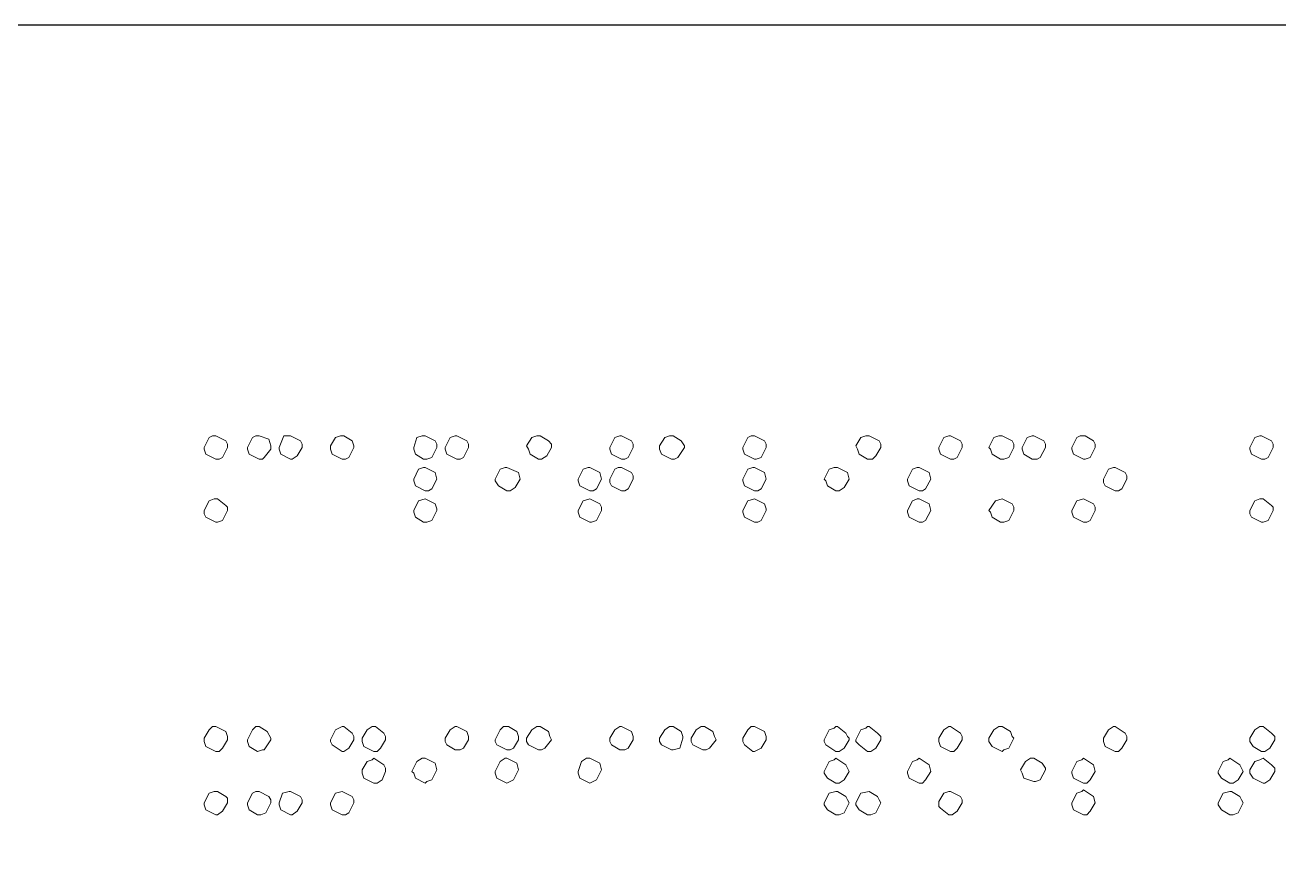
# Model space of a CAD drawing. Header units: millimetres. Extents: x 4903 to 8718, y 642 to 2401.
# Drawn here: x 8507.7 to 8622.2, y 864.5 to 939.3 of the extents above; entities that cross this region are included whole.
import ezdxf

# ---------------------------------------------------------------- set-up
doc = ezdxf.new("R2010")
doc.units = ezdxf.units.MM

msp = doc.modelspace()

# ---------------------------------------------------------------- linework, layer by layer
msp.add_lwpolyline([(8297.74, 929.3), (8297.74, 652.3, 0.414214), (8307.74, 642.3), (8707.74, 642.3, 0.414214), (8717.74, 652.3), (8717.74, 929.3, 0.414214), (8707.74, 939.3), (8307.74, 939.3, 0.414214)], format="xyb", close=True)
at = {"color": 139, "lineweight": 0}
for points in [[(8525.15, 901.78), (8524.85, 901.78), (8524.54, 901.63), (8524.09, 900.72), (8524.09, 900.57), (8524.24, 900.11), (8525.15, 899.66), (8525.15, 899.66), (8525.45, 899.66), (8525.76, 899.81), (8526.21, 900.72), (8526.21, 901.02), (8526.06, 901.33)], [(8529.09, 901.78), (8528.79, 901.78), (8528.49, 901.63), (8528.03, 900.72), (8528.03, 900.57), (8528.18, 900.11), (8529.09, 899.66), (8529.4, 899.66), (8529.55, 899.81), (8530.16, 900.57), (8530.16, 900.87), (8530, 901.48)], [(8531.98, 901.78), (8531.83, 901.78), (8531.37, 901.78), (8530.92, 900.72), (8530.92, 900.57), (8531.07, 900.11), (8531.98, 899.66), (8532.13, 899.66), (8532.58, 899.96), (8533.04, 900.72), (8533.04, 901.02), (8532.89, 901.33)], [(8536.68, 901.78), (8536.83, 901.78), (8537.59, 901.33), (8537.74, 900.87), (8537.74, 900.72), (8537.29, 899.81), (8536.98, 899.66), (8536.83, 899.66), (8536.83, 899.66), (8536.68, 899.66), (8535.77, 900.11), (8535.62, 900.57), (8535.62, 900.72), (8535.62, 900.72), (8535.62, 900.87), (8536.07, 901.63), (8536.53, 901.78), (8536.68, 901.78), (8536.68, 901.78), (8536.68, 901.78)], [(8544.27, 901.78), (8544.27, 901.78), (8543.97, 901.78), (8543.51, 901.63), (8543.21, 900.72), (8543.21, 900.57), (8543.36, 900.11), (8544.12, 899.66), (8544.42, 899.66), (8544.88, 899.81), (8545.33, 900.72), (8545.33, 900.72), (8545.33, 901.02), (8545.18, 901.33)], [(8547.15, 901.78), (8547, 901.78), (8546.54, 901.63), (8546.09, 900.72), (8546.09, 900.57), (8546.24, 900.11), (8547.15, 899.66), (8547.15, 899.66), (8547.46, 899.66), (8547.76, 899.81), (8548.21, 900.72), (8548.21, 901.02), (8548.06, 901.33)], [(8554.74, 901.78), (8554.44, 901.78), (8553.98, 901.63), (8553.52, 900.87), (8553.68, 900.57), (8553.83, 900.11), (8554.59, 899.66), (8554.74, 899.66), (8554.89, 899.66), (8555.35, 899.96), (8555.8, 900.72), (8555.8, 901.02), (8555.5, 901.33)], [(8562.17, 901.78), (8562.02, 901.78), (8561.57, 901.63), (8561.11, 900.72), (8561.11, 900.57), (8561.26, 900.11), (8562.17, 899.66), (8562.33, 899.66), (8562.48, 899.66), (8562.78, 899.81), (8563.24, 900.72), (8563.24, 901.02), (8563.08, 901.33)], [(8566.73, 901.78), (8566.88, 901.78), (8567.64, 901.33), (8567.94, 900.87), (8567.94, 900.72), (8567.33, 899.81), (8567.03, 899.66), (8566.88, 899.66), (8566.88, 899.66), (8566.73, 899.66), (8565.82, 900.11), (8565.66, 900.57), (8565.66, 900.72), (8565.66, 900.72), (8565.66, 900.87), (8566.12, 901.63), (8566.57, 901.78), (8566.73, 901.78), (8566.73, 901.78), (8566.73, 901.78)], [(8574.31, 901.78), (8574.31, 901.78), (8574.01, 901.78), (8573.71, 901.63), (8573.25, 900.72), (8573.25, 900.57), (8573.4, 900.11), (8574.31, 899.66), (8574.47, 899.66), (8574.92, 899.81), (8575.38, 900.72), (8575.38, 900.72), (8575.38, 901.02), (8575.22, 901.33)], [(8584.78, 901.78), (8584.48, 901.78), (8584.03, 901.63), (8583.57, 900.87), (8583.72, 900.57), (8583.87, 900.11), (8584.63, 899.66), (8584.78, 899.66), (8585.09, 899.66), (8585.39, 899.96), (8585.85, 900.72), (8585.85, 901.02), (8585.69, 901.33)], [(8592.22, 901.78), (8592.07, 901.78), (8591.61, 901.63), (8591.16, 900.72), (8591.16, 900.57), (8591.31, 900.11), (8592.22, 899.66), (8592.37, 899.66), (8592.52, 899.66), (8592.83, 899.81), (8593.28, 900.72), (8593.28, 901.02), (8593.13, 901.33)], [(8596.92, 901.78), (8596.77, 901.78), (8596.62, 901.78), (8596.16, 901.63), (8595.71, 900.72), (8595.86, 900.57), (8596.01, 900.11), (8596.77, 899.66), (8597.08, 899.66), (8597.53, 899.81), (8597.99, 900.72), (8597.99, 900.72), (8597.99, 901.02), (8597.83, 901.33)], [(8599.81, 901.78), (8599.65, 901.78), (8599.2, 901.63), (8598.74, 900.72), (8598.74, 900.57), (8598.9, 900.11), (8599.65, 899.66), (8599.81, 899.66), (8600.11, 899.66), (8600.41, 899.81), (8600.87, 900.72), (8600.87, 901.02), (8600.72, 901.33)], [(8604.51, 901.78), (8604.36, 901.78), (8604.06, 901.78), (8603.75, 901.63), (8603.3, 900.72), (8603.3, 900.57), (8603.45, 900.11), (8604.36, 899.66), (8604.51, 899.66), (8604.97, 899.81), (8605.42, 900.72), (8605.42, 900.72), (8605.42, 901.02), (8605.27, 901.33)], [(8620.6, 901.78), (8620.44, 901.78), (8619.99, 901.63), (8619.53, 900.72), (8619.53, 900.57), (8619.68, 900.11), (8620.6, 899.66), (8620.6, 899.66), (8620.9, 899.66), (8621.2, 899.81), (8621.66, 900.72), (8621.66, 901.02), (8621.51, 901.33)], [(8544.27, 898.9), (8544.12, 898.9), (8543.66, 898.75), (8543.21, 897.84), (8543.21, 897.68), (8543.36, 897.23), (8544.27, 896.77), (8544.57, 896.77), (8544.88, 896.93), (8545.33, 897.84), (8545.18, 898.44)], [(8551.7, 898.9), (8551.55, 898.9), (8551.1, 898.75), (8550.64, 897.84), (8550.64, 897.68), (8550.95, 897.23), (8551.7, 896.77), (8552.01, 896.77), (8552.46, 897.08), (8552.92, 897.84), (8552.77, 898.44)], [(8559.29, 898.9), (8559.14, 898.9), (8558.68, 898.75), (8558.23, 897.84), (8558.23, 897.68), (8558.38, 897.23), (8559.29, 896.77), (8559.59, 896.77), (8559.9, 896.93), (8560.35, 897.84), (8560.2, 898.44)], [(8562.17, 898.9), (8561.87, 898.9), (8561.57, 898.75), (8561.11, 897.84), (8561.11, 897.84), (8561.11, 897.53), (8561.26, 897.23), (8562.17, 896.77), (8562.48, 896.77), (8562.78, 896.93), (8563.24, 897.84), (8563.24, 898.14), (8563.08, 898.44)], [(8574.31, 898.9), (8574.16, 898.9), (8573.71, 898.75), (8573.25, 897.84), (8573.25, 897.68), (8573.4, 897.23), (8574.31, 896.77), (8574.62, 896.77), (8574.92, 896.93), (8575.38, 897.84), (8575.22, 898.44)], [(8581.9, 898.9), (8581.6, 898.9), (8581.14, 898.75), (8580.69, 897.84), (8580.84, 897.68), (8580.99, 897.23), (8581.75, 896.77), (8582.05, 896.77), (8582.51, 897.08), (8582.96, 897.84), (8582.81, 898.44)], [(8589.34, 898.9), (8589.18, 898.9), (8588.73, 898.75), (8588.27, 897.84), (8588.27, 897.68), (8588.43, 897.23), (8589.34, 896.77), (8589.64, 896.77), (8589.94, 896.93), (8590.4, 897.84), (8590.25, 898.44)], [(8607.24, 898.9), (8607.09, 898.9), (8606.63, 898.75), (8606.18, 897.84), (8606.18, 897.84), (8606.18, 897.53), (8606.33, 897.23), (8607.24, 896.77), (8607.55, 896.77), (8607.85, 896.93), (8608.3, 897.84), (8608.3, 898.14), (8608.15, 898.44)], [(8525.3, 896.02), (8525, 896.02), (8524.54, 895.86), (8524.09, 894.95), (8524.09, 894.65), (8524.24, 894.35), (8525.15, 893.89), (8525.3, 893.89), (8525.76, 894.04), (8526.21, 894.95), (8526.21, 895.26), (8526.06, 895.41)], [(8544.27, 896.02), (8544.27, 896.02), (8543.66, 895.86), (8543.21, 894.95), (8543.21, 894.8), (8543.36, 894.35), (8544.12, 893.89), (8544.42, 893.89), (8544.88, 894.04), (8545.33, 894.95), (8545.33, 895.11), (8545.18, 895.56)], [(8559.29, 896.02), (8559.29, 896.02), (8558.68, 895.86), (8558.23, 894.95), (8558.23, 894.8), (8558.38, 894.35), (8559.29, 893.89), (8559.44, 893.89), (8559.9, 894.04), (8560.35, 894.95), (8560.35, 894.95), (8560.35, 895.26), (8560.2, 895.56)], [(8574.31, 896.02), (8574.31, 896.02), (8573.71, 895.86), (8573.25, 894.95), (8573.25, 894.8), (8573.4, 894.35), (8574.31, 893.89), (8574.62, 893.89), (8574.92, 894.04), (8575.38, 894.95), (8575.38, 895.11), (8575.22, 895.56)], [(8589.34, 896.02), (8589.18, 896.02), (8588.73, 895.86), (8588.27, 894.95), (8588.27, 894.8), (8588.43, 894.35), (8589.34, 893.89), (8589.64, 893.89), (8589.94, 894.04), (8590.4, 894.95), (8590.25, 895.56)], [(8596.92, 896.02), (8596.92, 896.02), (8596.32, 895.86), (8595.71, 894.95), (8595.86, 894.8), (8596.01, 894.35), (8596.77, 893.89), (8597.08, 893.89), (8597.53, 894.04), (8597.99, 894.95), (8597.99, 894.95), (8597.99, 895.26), (8597.83, 895.56)], [(8604.36, 896.02), (8604.36, 896.02), (8603.75, 895.86), (8603.3, 894.95), (8603.3, 894.8), (8603.45, 894.35), (8604.36, 893.89), (8604.66, 893.89), (8604.97, 894.04), (8605.42, 894.95), (8605.42, 894.95), (8605.42, 895.26), (8605.27, 895.56)], [(8620.75, 896.02), (8620.44, 896.02), (8619.99, 895.86), (8619.53, 894.95), (8619.53, 894.65), (8619.68, 894.35), (8620.6, 893.89), (8620.75, 893.89), (8621.2, 894.04), (8621.66, 894.95), (8621.66, 895.26), (8621.51, 895.41)], [(8525.15, 875.23), (8524.85, 875.23), (8524.54, 874.92), (8524.09, 874.16), (8524.09, 873.86), (8524.24, 873.41), (8525.15, 872.95), (8525.15, 872.95), (8525.45, 872.95), (8525.76, 873.25), (8526.21, 874.01), (8526.21, 874.32), (8526.06, 874.77)], [(8529.09, 875.23), (8528.79, 875.23), (8528.49, 874.92), (8528.03, 874.01), (8528.03, 873.86), (8528.18, 873.41), (8528.94, 872.95), (8529.4, 873.1), (8529.55, 873.1), (8530.16, 874.01), (8530.16, 874.16), (8529.85, 874.77)], [(8536.83, 875.23), (8536.68, 875.23), (8536.38, 875.08), (8536.07, 874.92), (8535.62, 874.01), (8535.62, 873.86), (8535.77, 873.56), (8536.68, 872.95), (8536.83, 872.95), (8537.29, 873.25), (8537.74, 874.01), (8537.74, 874.16), (8537.74, 874.32), (8537.59, 874.62)], [(8539.72, 875.23), (8539.41, 875.23), (8538.96, 874.92), (8538.5, 874.16), (8538.5, 873.86), (8538.65, 873.41), (8539.56, 872.95), (8539.72, 872.95), (8539.87, 872.95), (8540.17, 873.25), (8540.63, 874.01), (8540.63, 874.32), (8540.47, 874.62)], [(8547.15, 875.23), (8547, 875.23), (8546.54, 874.92), (8546.09, 874.16), (8546.09, 873.86), (8546.24, 873.56), (8547, 873.1), (8547.15, 873.1), (8547.46, 873.1), (8547.76, 873.25), (8548.21, 874.01), (8548.21, 874.32), (8548.06, 874.77)], [(8551.86, 875.23), (8551.7, 875.23), (8551.4, 875.23), (8551.1, 874.92), (8550.64, 874.01), (8550.64, 873.86), (8550.79, 873.56), (8551.7, 873.1), (8552.01, 873.1), (8552.31, 873.25), (8552.77, 874.01), (8552.77, 874.16), (8552.77, 874.32), (8552.61, 874.77)], [(8554.74, 875.23), (8554.44, 875.23), (8553.98, 874.92), (8553.52, 874.16), (8553.52, 873.86), (8553.68, 873.56), (8554.59, 873.1), (8554.74, 873.1), (8554.89, 873.1), (8555.19, 873.25), (8555.8, 874.01), (8555.65, 874.32), (8555.5, 874.77)], [(8562.17, 875.23), (8562.02, 875.23), (8561.57, 874.92), (8561.11, 874.16), (8561.11, 873.86), (8561.26, 873.56), (8562.02, 873.1), (8562.17, 873.1), (8562.48, 873.1), (8562.78, 873.25), (8563.24, 874.01), (8563.24, 874.32), (8563.08, 874.77)], [(8566.88, 875.23), (8566.57, 875.23), (8566.12, 874.92), (8565.66, 874.16), (8565.66, 873.86), (8565.82, 873.56), (8566.73, 873.1), (8566.88, 873.1), (8567.49, 873.25), (8567.79, 874.16), (8567.79, 874.32), (8567.64, 874.77)], [(8569.76, 875.23), (8569.46, 875.23), (8569, 874.92), (8568.55, 874.16), (8568.55, 873.86), (8568.7, 873.56), (8569.61, 873.1), (8569.76, 873.1), (8569.91, 873.1), (8570.22, 873.25), (8570.82, 874.01), (8570.67, 874.32), (8570.52, 874.77)], [(8574.16, 875.23), (8574.31, 875.23), (8575.22, 874.77), (8575.38, 874.32), (8575.38, 874.01), (8574.92, 873.25), (8574.62, 873.1), (8574.31, 872.95), (8574.31, 872.95), (8574.16, 872.95), (8573.4, 873.56), (8573.25, 873.86), (8573.25, 874.01), (8573.25, 874.01), (8573.25, 874.16), (8573.71, 874.92), (8574.01, 875.23), (8574.16, 875.23), (8574.16, 875.23), (8574.16, 875.23)], [(8581.9, 875.23), (8581.75, 875.23), (8581.6, 875.08), (8581.14, 874.92), (8580.69, 874.01), (8580.69, 873.86), (8580.84, 873.56), (8581.75, 872.95), (8582.05, 872.95), (8582.51, 873.25), (8582.96, 874.01), (8582.96, 874.16), (8582.81, 874.32), (8582.66, 874.62)], [(8584.78, 875.23), (8584.63, 875.23), (8584.48, 875.08), (8584.03, 874.92), (8583.57, 874.01), (8583.57, 873.86), (8583.87, 873.56), (8584.63, 872.95), (8584.94, 872.95), (8585.39, 873.25), (8585.85, 874.01), (8585.85, 874.16), (8585.85, 874.32), (8585.54, 874.62)], [(8592.22, 875.23), (8592.07, 875.23), (8591.61, 874.92), (8591.16, 874.16), (8591.16, 873.86), (8591.31, 873.41), (8592.22, 872.95), (8592.22, 872.95), (8592.52, 872.95), (8592.83, 873.25), (8593.28, 874.01), (8593.28, 874.32), (8593.13, 874.62)], [(8596.92, 875.23), (8596.62, 875.23), (8596.16, 874.92), (8595.71, 874.16), (8595.71, 873.86), (8596.01, 873.41), (8596.92, 872.95), (8597.08, 873.1), (8597.53, 873.25), (8597.99, 874.16), (8597.83, 874.32), (8597.68, 874.77)], [(8607.24, 875.23), (8607.09, 875.23), (8606.63, 874.92), (8606.18, 874.16), (8606.18, 873.86), (8606.33, 873.41), (8607.24, 872.95), (8607.39, 872.95), (8607.55, 872.95), (8607.85, 873.25), (8608.3, 874.01), (8608.3, 874.32), (8608.15, 874.62)], [(8620.75, 875.23), (8620.44, 875.23), (8619.99, 874.92), (8619.53, 874.16), (8619.53, 873.86), (8619.84, 873.41), (8620.6, 872.95), (8620.75, 872.95), (8620.9, 872.95), (8621.35, 873.25), (8621.81, 874.01), (8621.81, 874.32), (8621.51, 874.62)], [(8539.56, 872.34), (8539.41, 872.19), (8538.96, 872.04), (8538.5, 871.28), (8538.5, 871.13), (8538.5, 870.98), (8538.65, 870.52), (8539.56, 870.07), (8539.87, 870.07), (8540.32, 870.37), (8540.63, 871.13), (8540.63, 871.43), (8540.47, 871.74)], [(8544.27, 872.34), (8543.97, 872.34), (8543.51, 872.04), (8543.05, 871.13), (8543.21, 870.98), (8543.36, 870.52), (8544.27, 870.07), (8544.42, 870.22), (8544.88, 870.37), (8545.33, 871.28), (8545.18, 871.89)], [(8551.7, 872.34), (8551.55, 872.34), (8551.1, 872.04), (8550.64, 871.13), (8550.64, 870.98), (8550.79, 870.52), (8551.7, 870.07), (8552.01, 870.22), (8552.31, 870.37), (8552.77, 871.28), (8552.61, 871.89)], [(8559.29, 872.34), (8558.99, 872.34), (8558.53, 872.04), (8558.23, 871.13), (8558.23, 870.98), (8558.38, 870.52), (8559.29, 870.07), (8559.59, 870.22), (8559.9, 870.37), (8560.35, 871.28), (8560.2, 871.89)], [(8581.75, 872.34), (8581.6, 872.19), (8581.14, 872.04), (8580.69, 871.13), (8580.69, 870.98), (8580.99, 870.52), (8581.75, 870.07), (8582.05, 870.07), (8582.51, 870.37), (8582.96, 871.13), (8582.66, 871.74)], [(8589.34, 872.34), (8589.18, 872.19), (8588.73, 872.04), (8588.27, 871.13), (8588.27, 870.98), (8588.43, 870.52), (8589.34, 870.07), (8589.64, 870.07), (8589.94, 870.37), (8590.4, 871.13), (8590.25, 871.74)], [(8599.81, 872.34), (8599.5, 872.34), (8599.05, 872.04), (8598.59, 871.28), (8598.59, 871.28), (8598.74, 870.98), (8598.9, 870.52), (8599.81, 870.22), (8599.96, 870.22), (8600.41, 870.37), (8600.87, 871.28), (8600.87, 871.43), (8600.57, 871.89)], [(8604.36, 872.34), (8604.21, 872.19), (8603.75, 872.04), (8603.3, 871.13), (8603.3, 870.98), (8603.45, 870.52), (8604.36, 870.07), (8604.66, 870.07), (8604.97, 870.37), (8605.42, 871.13), (8605.27, 871.74)], [(8617.71, 872.34), (8617.56, 872.19), (8617.11, 872.04), (8616.65, 871.13), (8616.65, 870.98), (8616.95, 870.52), (8617.71, 870.07), (8618.02, 870.07), (8618.47, 870.37), (8618.93, 871.13), (8618.62, 871.74)], [(8620.75, 872.34), (8620.44, 872.19), (8619.99, 872.04), (8619.53, 871.28), (8619.53, 871.13), (8619.53, 870.98), (8619.84, 870.52), (8620.75, 870.07), (8620.9, 870.07), (8621.35, 870.37), (8621.81, 871.13), (8621.81, 871.43), (8621.51, 871.74)], [(8525.3, 869.31), (8525, 869.31), (8524.54, 869.16), (8524.09, 868.25), (8524.09, 868.09), (8524.24, 867.64), (8525.15, 867.18), (8525.3, 867.18), (8525.76, 867.49), (8526.21, 868.25), (8526.21, 868.7), (8526.06, 868.85)], [(8529.09, 869.31), (8528.94, 869.31), (8528.79, 869.31), (8528.49, 869.16), (8528.03, 868.25), (8528.03, 868.09), (8528.18, 867.64), (8528.94, 867.18), (8529.09, 867.18), (8529.25, 867.18), (8529.7, 867.34), (8530.16, 868.25), (8530.16, 868.55), (8530, 868.85)], [(8531.98, 869.31), (8531.83, 869.31), (8531.22, 869.16), (8530.92, 868.25), (8530.92, 868.09), (8531.07, 867.64), (8531.98, 867.18), (8532.13, 867.18), (8532.58, 867.49), (8533.04, 868.25), (8533.04, 868.4), (8533.04, 868.55), (8532.89, 868.85)], [(8536.68, 869.31), (8536.68, 869.31), (8536.07, 869.16), (8535.62, 868.25), (8535.62, 868.09), (8535.77, 867.64), (8536.68, 867.18), (8536.98, 867.18), (8537.29, 867.34), (8537.74, 868.25), (8537.74, 868.25), (8537.74, 868.55), (8537.59, 868.85)], [(8581.9, 869.31), (8581.75, 869.31), (8581.14, 869.16), (8580.69, 868.25), (8580.69, 868.09), (8580.99, 867.64), (8581.75, 867.18), (8582.05, 867.18), (8582.51, 867.34), (8582.96, 868.25), (8582.96, 868.25), (8582.81, 868.55), (8582.66, 868.85)], [(8584.78, 869.31), (8584.78, 869.31), (8584.03, 869.16), (8583.57, 868.25), (8583.57, 868.09), (8583.87, 867.64), (8584.63, 867.18), (8584.94, 867.18), (8585.39, 867.34), (8585.85, 868.25), (8585.85, 868.25), (8585.69, 868.55), (8585.54, 868.85)], [(8592.22, 869.31), (8592.07, 869.31), (8591.61, 869.16), (8591.16, 868.4), (8591.16, 867.94), (8591.31, 867.79), (8592.07, 867.18), (8592.37, 867.18), (8592.83, 867.49), (8593.28, 868.25), (8593.28, 868.55), (8593.13, 868.85)], [(8604.36, 869.46), (8604.21, 869.31), (8603.75, 869.16), (8603.3, 868.25), (8603.3, 868.09), (8603.45, 867.64), (8604.36, 867.18), (8604.66, 867.18), (8604.97, 867.49), (8605.42, 868.25), (8605.27, 868.85)], [(8617.86, 869.31), (8617.71, 869.31), (8617.11, 869.16), (8616.65, 868.25), (8616.65, 868.09), (8616.95, 867.64), (8617.71, 867.18), (8618.02, 867.18), (8618.47, 867.34), (8618.93, 868.25), (8618.93, 868.25), (8618.77, 868.55), (8618.62, 868.85)]]:
    msp.add_lwpolyline(points, close=True, dxfattribs=at)

doc.saveas('drawing.dxf')
